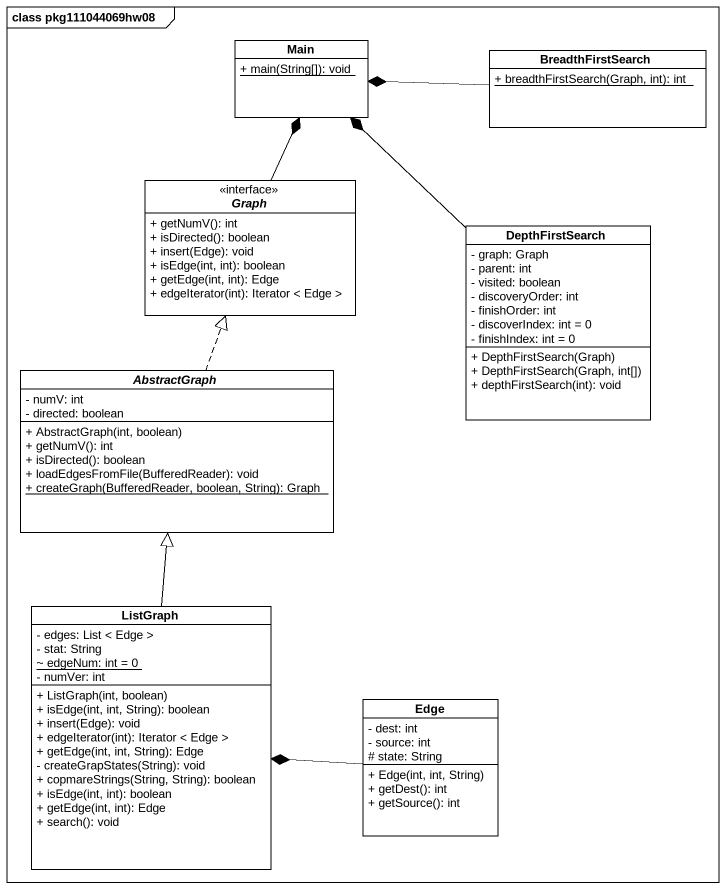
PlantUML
@startuml
mainframe class pkg111044069hw08
hide circle
hide empty members
skinparam classAttributeIconSize 0
class Main {
  {static} + main(String[]): void
}
class BreadthFirstSearch {
  {static} + breadthFirstSearch(Graph, int): int
}
interface Graph <<interface>> {
  + getNumV(): int
  + isDirected(): boolean
  + insert(Edge): void
  + isEdge(int, int): boolean
  + getEdge(int, int): Edge
  + edgeIterator(int): Iterator < Edge >
}
class DepthFirstSearch {
  - graph: Graph
  - parent: int
  - visited: boolean
  - discoveryOrder: int
  - finishOrder: int
  - discoverIndex: int = 0
  - finishIndex: int = 0
  + DepthFirstSearch(Graph)
  + DepthFirstSearch(Graph, int[])
  + depthFirstSearch(int): void
}
abstract class AbstractGraph {
  - numV: int
  - directed: boolean
  + AbstractGraph(int, boolean)
  + getNumV(): int
  + isDirected(): boolean
  + loadEdgesFromFile(BufferedReader): void
  {static} + createGraph(BufferedReader, boolean, String): Graph
}
class ListGraph {
  - edges: List < Edge >
  - stat: String
  {static} ~ edgeNum: int = 0
  - numVer: int
  + ListGraph(int, boolean)
  + isEdge(int, int, String): boolean
  + insert(Edge): void
  + edgeIterator(int): Iterator < Edge >
  + getEdge(int, int, String): Edge
  - createGrapStates(String): void
  + copmareStrings(String, String): boolean
  + isEdge(int, int): boolean
  + getEdge(int, int): Edge
  + search(): void
}
class Edge {
  - dest: int
  - source: int
  # state: String
  + Edge(int, int, String)
  + getDest(): int
  + getSource(): int
}
BreadthFirstSearch -left-* Main
Graph -up-* Main
DepthFirstSearch -up-* Main
AbstractGraph .up.|> Graph
ListGraph -up-|> AbstractGraph
Edge -left-* ListGraph
@enduml
